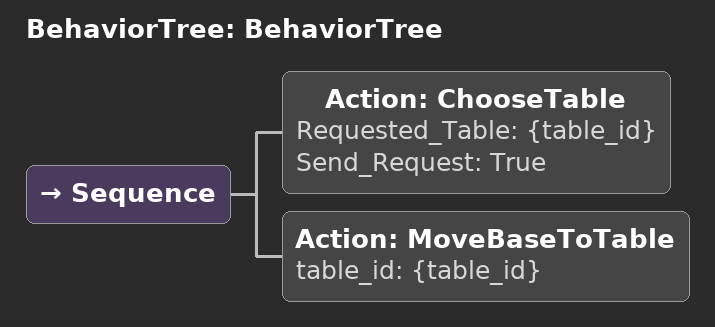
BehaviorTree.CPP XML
<?xml version="1.0"?>
<root main_tree_to_execute="BehaviorTree">
    <BehaviorTree ID="BehaviorTree">
        <Sequence>
            <Action ID="ChooseTable" Requested_Table="{table_id}" Send_Request="True"/>
            <Action ID="MoveBaseToTable" table_id="{table_id}"/>
        </Sequence>
    </BehaviorTree>
</root>
